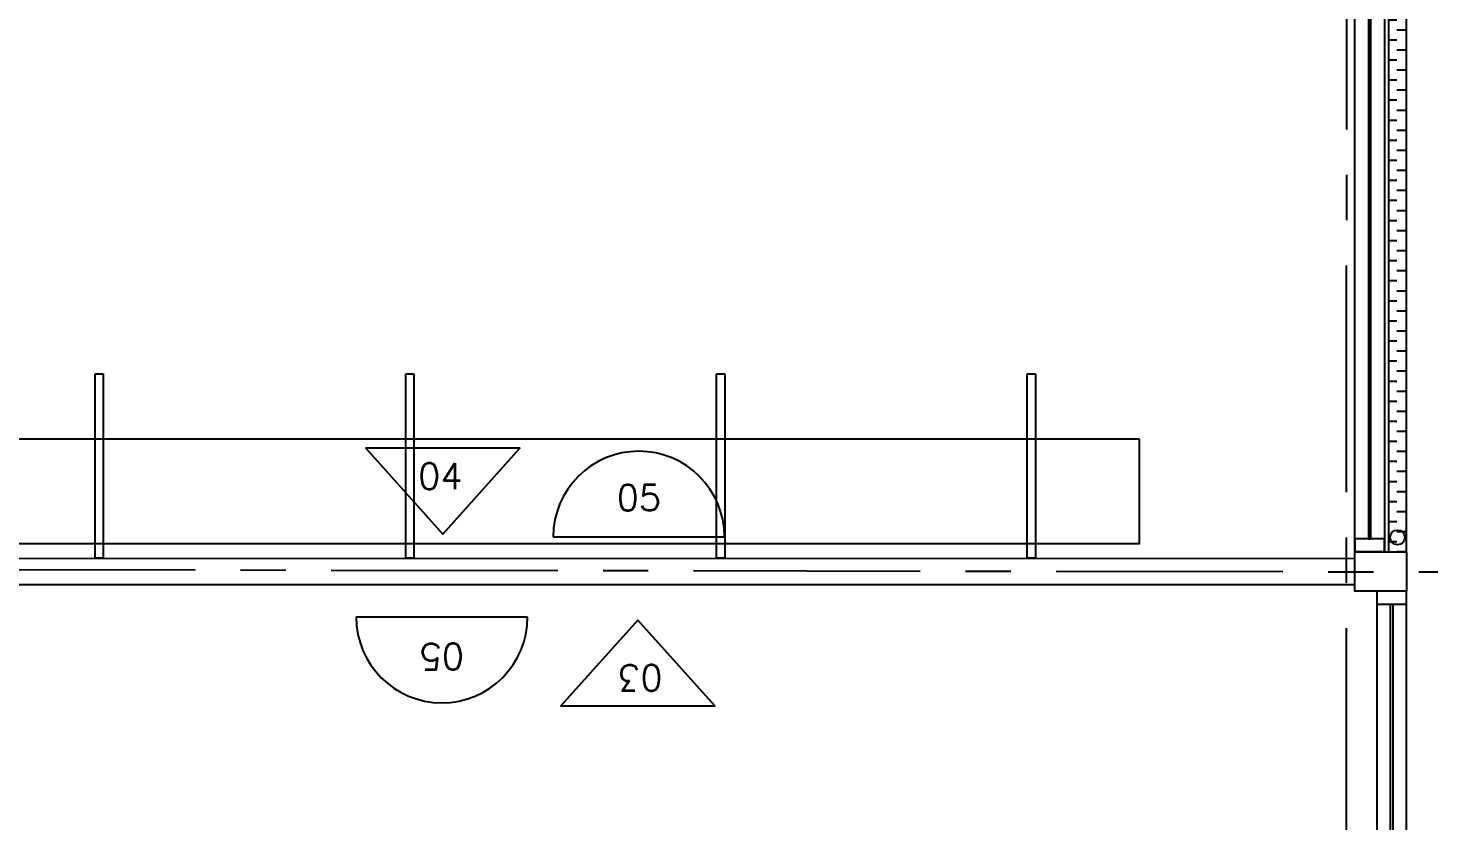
# Model space of a CAD drawing. Extents: x -4 to 325, y -1 to 181.
# Drawn here: x 15.77 to 21.18, y 22.65 to 25.71 of the extents above; entities that cross this region are included whole.
import ezdxf
from ezdxf.enums import TextEntityAlignment as Align

# ---------------------------------------------------------------- set-up
doc = ezdxf.new("R2010")
doc.units = 0
doc.header["$LTSCALE"] = 0.7
doc.header["$MEASUREMENT"] = 0
for name, pattern in [('REC4_A1-00_PLANTA GENERAL$0$X-PP$0$AXA-PP-PB$0$AXA-PP-PB$0$DEMO', [0.2, 0.1, -0.1]), ('REC4_A1-00_PLANTA GENERAL$1$X-BB$0$CENTER', [2, 1.25, -0.25, 0.25, -0.25]), ('X-BB$0$HIDDEN2', [0.1875, 0.125, -0.0625])]:
    doc.linetypes.add(name, pattern=pattern)
doc.layers.get('0').update_dxf_attribs({"linetype": 'CONTINUOUS'})
for name, color, linetype in [('REC4_A1-00_PLANTA GENERAL$0$PP$0$I-FLOR-RAIS', 253, 'CONTINUOUS'), ('REC4_A1-00_PLANTA GENERAL$1$BB$0$A-GRID', 251, 'REC4_A1-00_PLANTA GENERAL$1$X-BB$0$CENTER'), ('REC4_A1-00_PLANTA GENERAL$1$FN$0$I-FURN-FREE', 1, 'CONTINUOUS'), ('REC4_A1-00_PLANTA GENERAL$1$PP$0$I-CANCELERIA', 253, 'CONTINUOUS'), ('REC4_A1-00_PLANTA GENERAL$1$PP$0$I-FLOR-CASE', 253, 'CONTINUOUS'), ('REC4_A1-00_PLANTA GENERAL$1$PP$0$I-GLAZ', 253, 'CONTINUOUS'), ('REC4_A1-00_PLANTA GENERAL$1$PP$0$I-WALL', 253, 'CONTINUOUS')]:
    doc.layers.add(name, color=color, linetype=linetype)
doc.styles.add('REC4_A1-00_PLANTA GENERAL$0$X-FN$0$ARIAL', font='arial.ttf')
doc.styles.add('ROMANS', font='romans.shx', dxfattribs={"width": 0.75})

# ---------------------------------------------------------------- blocks, each defined once
blk = doc.blocks.new('REC4_A1-00_PLANTA GENERAL', base_point=(3911.2412, -3265.1096))
at = {"layer": 'REC4_A1-00_PLANTA GENERAL$0$PP$0$I-FLOR-RAIS'}
h = blk.add_hatch(dxfattribs=at)
h.set_pattern_fill('DASH', color=256, scale=0.31)
h.set_pattern_definition([(0, (-20.48892, -2.277372), (0.03875, 0.03875), [0.03875, -0.03875])])
h.paths.add_polyline_path([(21.0191, 28.3572), (21.0191, 23.6848), (21.0886, 23.6848), (21.0886, 28.3572)])
at = {"layer": 'REC4_A1-00_PLANTA GENERAL$1$BB$0$A-GRID'}
h = blk.add_hatch(dxfattribs=at)
h.set_pattern_fill('ANSI31', color=8, scale=0.53)
h.set_pattern_definition([(45, (0.03352, 0.020166), (-0.046845824, 0.046845824), [])])
h.paths.add_polyline_path([(1.5678, 35.8547), (1.2166, 35.8547), (1.2166, 35.4908), (1.5678, 35.4908)])
h.paths.add_polyline_path([(8.0551, 35.8047), (7.7553, 35.8047), (7.7553, 35.5143), (8.0551, 35.5143)])
h.paths.add_polyline_path([(14.5753, 35.809), (14.2754, 35.809), (14.2754, 35.5187), (14.5753, 35.5187)])
h.paths.add_polyline_path([(21.0466, 35.804), (20.7468, 35.804), (20.7468, 35.5137), (21.0466, 35.5137)])
edge = h.paths.add_edge_path()
edge.add_arc((27.4259, 35.604), 0.1568, 0, 360)
h.paths.add_polyline_path([(34.1147, 35.7939), (33.8148, 35.7939), (33.8148, 35.5036), (34.1147, 35.5036)])
h.paths.add_polyline_path([(40.5576, 35.789), (40.2578, 35.789), (40.2578, 35.4986), (40.5576, 35.4986)])
edge = h.paths.add_edge_path()
edge.add_arc((46.9701, 35.6385), 0.2128, 0, 360)
edge = h.paths.add_edge_path()
edge.add_arc((33.9335, 29.5702), 0.1716, 0, 360)
h.paths.add_polyline_path([(1.5768, 29.8317), (1.2256, 29.8317), (1.2256, 29.4678), (1.5768, 29.4678)])
h.paths.add_polyline_path([(8.0508, 29.7868), (7.75, 29.7868), (7.75, 29.4871), (8.0508, 29.4871)])
h.paths.add_polyline_path([(14.3851, 29.7988), (14.2624, 29.7988), (14.2624, 29.4991), (14.3821, 29.4991)])
h.paths.add_polyline_path([(14.5632, 29.7988), (14.3851, 29.7988), (14.3821, 29.4991), (14.5632, 29.4991)])
h.paths.add_polyline_path([(21.1221, 29.5527), (20.7989, 29.5517), (20.7989, 29.3933), (21.1221, 29.3933)])
h.paths.add_polyline_path([(21.1221, 29.8224), (21.0453, 29.8224), (20.7989, 29.8217), (20.7989, 29.5517), (21.1221, 29.5527)])
h.paths.add_polyline_path([(27.542, 29.7729), (27.2913, 29.7729), (27.2913, 29.5231), (27.542, 29.5231)])
h.paths.add_polyline_path([(40.5264, 29.7716), (40.2757, 29.7716), (40.2757, 29.5218), (40.5264, 29.5218)])
h.paths.add_polyline_path([(47.0764, 29.8019), (46.7664, 29.8019), (46.7664, 29.4919), (47.0764, 29.4919)])
h.paths.add_polyline_path([(1.565, 23.8478), (1.2138, 23.8478), (1.2138, 23.4839), (1.565, 23.4839)])
h.paths.add_polyline_path([(7.9956, 23.8084), (7.6948, 23.8084), (7.6948, 23.5086), (7.9956, 23.5086)])
h.paths.add_polyline_path([(14.5958, 23.8058), (14.2249, 23.8067), (14.2249, 23.507), (14.5929, 23.5061)])
h.paths.add_polyline_path([(14.5258, 23.8058), (14.5958, 23.8058), (14.5929, 23.5061), (14.5258, 23.5061)], flags=16)
h.paths.add_polyline_path([(27.5327, 23.7392), (27.282, 23.7392), (27.282, 23.4894), (27.5327, 23.4894)])
edge = h.paths.add_edge_path()
edge.add_arc((33.9155, 23.6003), 0.1566, 0, 360)
h.paths.add_polyline_path([(40.5198, 23.6763), (40.2691, 23.6763), (40.2691, 23.4631), (40.5198, 23.4631)])
h.paths.add_polyline_path([(40.5198, 23.7129), (40.269, 23.7129), (40.269, 23.6763), (40.5198, 23.6763)])
h.paths.add_polyline_path([(47.0605, 23.6763), (46.8098, 23.6763), (46.8098, 23.4498), (47.0605, 23.4498)])
h.paths.add_polyline_path([(47.0605, 23.6997), (46.8098, 23.6997), (46.8098, 23.6763), (47.0605, 23.6763)])
h.paths.add_polyline_path([(1.5458, 17.8473), (1.1946, 17.8473), (1.1946, 17.4834), (1.5458, 17.4834)])
h.paths.add_polyline_path([(8.0633, 17.8071), (7.7625, 17.8071), (7.7625, 17.5074), (8.0633, 17.5074)])
h.paths.add_polyline_path([(14.4343, 17.7919), (14.3217, 17.7919), (14.3217, 17.4921), (14.4285, 17.4921)])
h.paths.add_polyline_path([(14.6226, 17.7919), (14.4343, 17.7919), (14.4285, 17.4921), (14.6226, 17.4921)])
h.paths.add_polyline_path([(27.5235, 17.756), (27.2727, 17.756), (27.2727, 17.5062), (27.5235, 17.5062)])
edge = h.paths.add_edge_path()
edge.add_arc((33.905, 17.5767), 0.1574, 0, 360)
h.paths.add_polyline_path([(40.5132, 17.7384), (40.3113, 17.7384), (40.3113, 17.5259), (40.5132, 17.5259)])
h.paths.add_polyline_path([(40.3113, 17.7384), (40.2625, 17.7384), (40.2625, 17.4886), (40.5132, 17.4886), (40.5132, 17.5259), (40.3113, 17.5259)])
h.paths.add_polyline_path([(47.0683, 17.7542), (46.7674, 17.7542), (46.7674, 17.5259), (47.0683, 17.5259)])
h.paths.add_polyline_path([(47.0683, 17.5259), (46.7674, 17.5259), (46.7674, 17.4544), (47.0683, 17.4544)])
h.paths.add_polyline_path([(1.5739, 11.86), (1.2227, 11.86), (1.2227, 11.4962), (1.5739, 11.4962)])
h.paths.add_polyline_path([(8.0659, 11.8138), (7.765, 11.8138), (7.765, 11.514), (8.0659, 11.514)])
h.paths.add_polyline_path([(14.5258, 11.7988), (14.2249, 11.7988), (14.2249, 11.499), (14.5258, 11.499)])
h.paths.add_polyline_path([(21.0742, 11.6829), (20.7512, 11.6844), (20.7512, 11.4144), (21.0742, 11.4144)])
h.paths.add_polyline_path([(21.0742, 11.7656), (20.7512, 11.7656), (20.7512, 11.6844), (21.0742, 11.6829)])
h.paths.add_polyline_path([(27.5142, 11.7439), (27.2635, 11.7439), (27.2635, 11.4941), (27.5142, 11.4941)])
edge = h.paths.add_edge_path()
edge.add_arc((33.8803, 11.59), 0.1553, 0, 360)
h.paths.add_polyline_path([(40.5065, 11.7154), (40.2558, 11.7154), (40.2558, 11.464), (40.5065, 11.464)])
h.paths.add_polyline_path([(47.0258, 11.6987), (46.775, 11.6987), (46.775, 11.4489), (47.0258, 11.4489)])
h.paths.add_polyline_path([(1.5513, 5.8383), (1.2001, 5.8383), (1.2001, 5.4744), (1.5513, 5.4744)])
h.paths.add_polyline_path([(8.0395, 5.7813), (7.7676, 5.7813), (7.7676, 5.4815), (8.0395, 5.4815)])
h.paths.add_polyline_path([(8.0685, 5.7813), (8.0395, 5.7813), (8.0395, 5.4815), (8.0685, 5.4815)])
h.paths.add_polyline_path([(14.5132, 5.7555), (14.2123, 5.7555), (14.2123, 5.4558), (14.5132, 5.4558)])
h.paths.add_polyline_path([(21.0084, 5.7048), (20.7577, 5.7048), (20.7577, 5.455), (21.0084, 5.455)])
h.paths.add_polyline_path([(27.5299, 5.7035), (27.229, 5.7035), (27.229, 5.4037), (27.5299, 5.4037)])
h.paths.add_polyline_path([(34.0162, 5.6528), (33.7655, 5.6528), (33.7655, 5.403), (34.0162, 5.403)])
h.paths.add_polyline_path([(40.4672, 5.6155), (40.2072, 5.6155), (40.2072, 5.3555), (40.4672, 5.3555)])
edge = h.paths.add_edge_path()
edge.add_arc((46.8827, 5.476), 0.1877, 0, 360)
blk.add_lwpolyline([(20.889, 23.6848), (21.0885, 23.6848), (21.0885, 23.5324), (20.889, 23.5324), (20.889, 23.6848)])
at = {"layer": 'REC4_A1-00_PLANTA GENERAL$0$PP$0$I-FLOR-RAIS', "linetype": 'REC4_A1-00_PLANTA GENERAL$0$X-PP$0$AXA-PP-PB$0$AXA-PP-PB$0$DEMO'}
blk.add_line((21.0886, 14.6655), (21.0886, 23.4837, 1.8224), dxfattribs=at)
at = {"layer": 'REC4_A1-00_PLANTA GENERAL$1$BB$0$A-GRID'}
for points in [[(20.8501, -1.2847), (20.8628, 43.0092)], [(-2.6642, 23.6449), (52.8043, 23.5571)]]:
    blk.add_lwpolyline(points, dxfattribs=at)
at = {"layer": 'REC4_A1-00_PLANTA GENERAL$1$PP$0$I-CANCELERIA', "elevation": -1.8224}
blk.add_lwpolyline([(20.889, 23.6848), (20.889, 28.2557), (21.0033, 28.2557), (21.0033, 23.6848)], close=True, dxfattribs=at)
at = {"layer": 'REC4_A1-00_PLANTA GENERAL$1$PP$0$I-CANCELERIA'}
for points in [[(20.889, 23.7348), (20.889, 23.6848), (21.0033, 23.6848), (21.0033, 23.7348)], [(21.0885, 19.2004), (21.0886, 23.5324), (20.9743, 23.5324), (20.9742, 19.2004)], [(20.9743, 23.5324), (20.9743, 23.4824), (21.0886, 23.4824), (21.0886, 23.5324)]]:
    blk.add_lwpolyline(points, close=True, dxfattribs=at)
at = {"layer": 'REC4_A1-00_PLANTA GENERAL$1$PP$0$I-FLOR-CASE'}
for p, q in [((16.0242, 23.66), (16.0242, 24.3722)), ((16.0242, 24.3722), (16.0557, 24.3722)), ((16.0557, 24.3722), (16.0557, 23.66)), ((17.2242, 23.66), (17.2242, 24.3722)), ((17.2242, 24.3722), (17.2557, 24.3722)), ((17.2557, 24.3722), (17.2557, 23.66)), ((18.4242, 23.66), (18.4242, 24.3722)), ((18.4242, 24.3722), (18.4557, 24.3722)), ((18.4557, 24.3722), (18.4557, 23.66)), ((19.6242, 23.66), (19.6242, 24.3722)), ((19.6242, 24.3722), (19.6557, 24.3722)), ((19.6557, 24.3722), (19.6557, 23.66)), ((16.0557, 23.66), (16.0242, 23.66)), ((17.2557, 23.66), (17.2242, 23.66)), ((18.4557, 23.66), (18.4242, 23.66)), ((19.6557, 23.66), (19.6242, 23.66))]:
    blk.add_line(p, q, dxfattribs=at)
for points in [[(21.0191, 28.3572), (21.0191, 23.6848), (21.0886, 23.6848), (21.0886, 28.3572)], [(20.0575, 24.1194), (15.4464, 24.1194), (15.4464, 23.716), (20.0575, 23.716)]]:
    blk.add_lwpolyline(points, close=True, dxfattribs=at)
blk.add_circle((21.0538, 23.74, 0), 0.0285, dxfattribs=at)
at = {"layer": 'REC4_A1-00_PLANTA GENERAL$1$PP$0$I-GLAZ', "elevation": -1.8224}
for points in [[(20.9511, 26.4792), (20.9421, 26.4792), (20.9421, 25.0593), (20.9511, 25.0593)], [(20.9507, 25.0593), (20.9417, 25.0593), (20.9417, 23.7348), (20.9507, 23.7348)]]:
    blk.add_lwpolyline(points, close=True, dxfattribs=at)
at = {"layer": 'REC4_A1-00_PLANTA GENERAL$1$PP$0$I-GLAZ'}
blk.add_lwpolyline([(21.0269, 23.4824), (21.0359, 23.4824), (21.0359, 19.2004), (21.0269, 19.2004)], close=True, dxfattribs=at)
at = {"layer": 'REC4_A1-00_PLANTA GENERAL$1$PP$0$I-WALL'}
blk.add_lwpolyline([(14.5297, 23.5587), (20.889, 23.5577), (20.889, 23.6575), (14.5297, 23.6585)], close=True, dxfattribs=at)
at = {"layer": 'REC4_A1-00_PLANTA GENERAL$1$FN$0$I-FURN-FREE', "style": 'REC4_A1-00_PLANTA GENERAL$0$X-FN$0$ARIAL', "text_generation_flag": 4}
for tag, p, height in [('ITEXT', (44.0612, 35.3807), 0.0358), ('CAPQT', (44.1235, 34.7232), 0.00704), ('CAPMC', (44.1235, 34.7232), 0.00704), ('CAPMG', (44.1235, 34.7232), 0.00704), ('STYLE', (44.1235, 34.7232), 0.0572), ('STYLE', (44.1235, 34.7232), 0.0572), ('CAPPN', (44.1235, 34.7232), 0.0715), ('L3', (44.1235, 34.7232), 0.0715), ('L1', (44.1235, 34.7232), 0.0715), ('L2', (44.1235, 34.7232), 0.0715)]:
    blk.add_attdef(tag, p, '', height=height, dxfattribs=at)
for tag, p, height, rotation in [('ITEXT', (42.9913, 35.0599), 0.0358, 30), ('ITEXT', (45.1482, 35.1235), 0.0358, 330), ('CAPPN', (43.374, 34.5216), 0.0715, 30), ('STYLE', (43.374, 34.5216), 0.0572, 30), ('STYLE', (43.374, 34.5216), 0.0572, 30), ('L1', (43.374, 34.5216), 0.0715, 30), ('L2', (43.374, 34.5216), 0.0715, 30), ('CAPMG', (43.374, 34.5216), 0.00704, 30), ('CAPMC', (43.374, 34.5216), 0.00704, 30), ('CAPQT', (43.374, 34.5216), 0.00704, 30), ('L3', (43.374, 34.5216), 0.0715, 30), ('L1', (44.8734, 34.523), 0.0715, 330), ('L3', (44.8734, 34.523), 0.0715, 330), ('L2', (44.8734, 34.523), 0.0715, 330), ('STYLE', (44.8734, 34.523), 0.0572, 330), ('STYLE', (44.8734, 34.523), 0.0572, 330), ('CAPMC', (44.8734, 34.523), 0.00704, 330), ('CAPMG', (44.8734, 34.523), 0.00704, 330), ('CAPQT', (44.8734, 34.523), 0.00704, 330), ('CAPPN', (44.8734, 34.523), 0.0715, 330), ('ITEXT', (42.2251, 34.2472), 0.0358, 60), ('ITEXT', (45.9609, 34.3573), 0.0358, 300), ('CAPPN', (42.8256, 33.9723), 0.0715, 60), ('STYLE', (42.8256, 33.9723), 0.0572, 60), ('STYLE', (42.8256, 33.9723), 0.0572, 60), ('L1', (42.8256, 33.9723), 0.0715, 60), ('L2', (42.8256, 33.9723), 0.0715, 60), ('L3', (42.8256, 33.9723), 0.0715, 60), ('CAPMG', (42.8256, 33.9723), 0.00704, 60), ('CAPMC', (42.8256, 33.9723), 0.00704, 60), ('CAPQT', (42.8256, 33.9723), 0.00704, 60), ('L1', (45.4227, 33.9746), 0.0715, 300), ('L3', (45.4227, 33.9746), 0.0715, 300), ('L2', (45.4227, 33.9746), 0.0715, 300), ('CAPPN', (45.4227, 33.9746), 0.0715, 300), ('STYLE', (45.4227, 33.9746), 0.0572, 300), ('STYLE', (45.4227, 33.9746), 0.0572, 300), ('CAPMC', (45.4227, 33.9746), 0.00704, 300), ('CAPMG', (45.4227, 33.9746), 0.00704, 300), ('CAPQT', (45.4227, 33.9746), 0.00704, 300), ('CAPPN', (42.6254, 33.2225), 0.0715, 90), ('STYLE', (42.6254, 33.2225), 0.0572, 90), ('STYLE', (42.6254, 33.2225), 0.0572, 90), ('L3', (42.6254, 33.2225), 0.0715, 90), ('L1', (42.6254, 33.2225), 0.0715, 90), ('L2', (42.6254, 33.2225), 0.0715, 90), ('ITEXT', (41.9679, 33.1602), 0.0358, 90), ('ITEXT', (46.2817, 33.2874), 0.0358, 270), ('CAPQT', (42.6254, 33.2225), 0.00704, 90), ('CAPMG', (42.6254, 33.2225), 0.00704, 90), ('CAPMC', (42.6254, 33.2225), 0.00704, 90), ('CAPPN', (45.6242, 33.2251), 0.0715, 270), ('STYLE', (45.6242, 33.2251), 0.0572, 270), ('STYLE', (45.6242, 33.2251), 0.0572, 270), ('CAPMC', (45.6242, 33.2251), 0.00704, 270), ('CAPMG', (45.6242, 33.2251), 0.00704, 270), ('CAPQT', (45.6242, 33.2251), 0.00704, 270), ('L3', (45.6242, 33.2251), 0.0715, 270), ('L2', (45.6242, 33.2251), 0.0715, 270), ('L1', (45.6242, 33.2251), 0.0715, 270), ('CAPPN', (42.8269, 32.4729), 0.0715, 120), ('STYLE', (42.8269, 32.4729), 0.0572, 120), ('STYLE', (42.8269, 32.4729), 0.0572, 120), ('L1', (42.8269, 32.4729), 0.0715, 120), ('L2', (42.8269, 32.4729), 0.0715, 120), ('L3', (42.8269, 32.4729), 0.0715, 120), ('CAPMG', (42.8269, 32.4729), 0.00704, 120), ('CAPMC', (42.8269, 32.4729), 0.00704, 120), ('CAPQT', (42.8269, 32.4729), 0.00704, 120), ('CAPPN', (45.424, 32.4752), 0.0715, 240), ('STYLE', (45.424, 32.4752), 0.0572, 240), ('STYLE', (45.424, 32.4752), 0.0572, 240), ('L2', (45.424, 32.4752), 0.0715, 240), ('L3', (45.424, 32.4752), 0.0715, 240), ('L1', (45.424, 32.4752), 0.0715, 240), ('CAPMG', (45.424, 32.4752), 0.00704, 240), ('CAPQT', (45.424, 32.4752), 0.00704, 240), ('CAPMC', (45.424, 32.4752), 0.00704, 240), ('ITEXT', (42.2887, 32.0903), 0.0358, 120), ('ITEXT', (46.0245, 32.2004), 0.0358, 240), ('CAPPN', (43.3762, 31.9246), 0.0715, 150), ('STYLE', (43.3762, 31.9246), 0.0572, 150), ('STYLE', (43.3762, 31.9246), 0.0572, 150), ('L1', (43.3762, 31.9246), 0.0715, 150), ('L2', (43.3762, 31.9246), 0.0715, 150), ('L3', (43.3762, 31.9246), 0.0715, 150), ('CAPPN', (44.8757, 31.9259), 0.0715, 210), ('L2', (44.8757, 31.9259), 0.0715, 210), ('L3', (44.8757, 31.9259), 0.0715, 210), ('L1', (44.8757, 31.9259), 0.0715, 210), ('CAPMG', (43.3762, 31.9246), 0.00704, 150), ('CAPMC', (43.3762, 31.9246), 0.00704, 150), ('CAPQT', (43.3762, 31.9246), 0.00704, 150), ('STYLE', (44.8757, 31.9259), 0.0572, 210), ('STYLE', (44.8757, 31.9259), 0.0572, 210), ('CAPMG', (44.8757, 31.9259), 0.00704, 210), ('CAPMC', (44.8757, 31.9259), 0.00704, 210), ('CAPQT', (44.8757, 31.9259), 0.00704, 210), ('CAPPN', (44.1261, 31.7244), 0.0715, 180), ('STYLE', (44.1261, 31.7244), 0.0572, 180), ('STYLE', (44.1261, 31.7244), 0.0572, 180), ('L3', (44.1261, 31.7244), 0.0715, 180), ('L1', (44.1261, 31.7244), 0.0715, 180), ('L2', (44.1261, 31.7244), 0.0715, 180), ('CAPMG', (44.1261, 31.7244), 0.00704, 180), ('CAPMC', (44.1261, 31.7244), 0.00704, 180), ('CAPQT', (44.1261, 31.7244), 0.00704, 180), ('ITEXT', (43.1014, 31.3241), 0.0358, 150), ('ITEXT', (45.2583, 31.3876), 0.0358, 210), ('ITEXT', (44.1884, 31.0669), 0.0358, 180)]:
    blk.add_attdef(tag, p, '', height=height, rotation=rotation, dxfattribs=at)
for tag, p, height, width in [('ITEXT', (44.1112, 34.7804), 0.0286, 0.75), ('PSUT1', (44.1235, 34.7232), 0.0572, 0.65), ('PSUT2', (44.1235, 34.7232), 0.0572, 0.65), ('PSUT3', (44.1235, 34.7232), 0.0572, 0.65)]:
    blk.add_attdef(tag, p, '', height=height, dxfattribs=dict(at, width=width))
for tag, p, height, rotation, width in [('ITEXT', (43.3348, 34.565), 0.0286, 30, 0.75), ('PSUT1', (43.374, 34.5216), 0.0572, 30, 0.65), ('PSUT2', (43.374, 34.5216), 0.0572, 30, 0.65), ('PSUT3', (43.374, 34.5216), 0.0572, 30, 0.65), ('ITEXT', (44.8914, 34.5786), 0.0286, 330, 0.75), ('PSUT1', (44.8734, 34.523), 0.0572, 330, 0.65), ('PSUT2', (44.8734, 34.523), 0.0572, 330, 0.65), ('PSUT3', (44.8734, 34.523), 0.0572, 330, 0.65), ('PSUT1', (42.8256, 33.9723), 0.0572, 60, 0.65), ('PSUT2', (42.8256, 33.9723), 0.0572, 60, 0.65), ('PSUT3', (42.8256, 33.9723), 0.0572, 60, 0.65), ('ITEXT', (42.77, 33.9903), 0.0286, 60, 0.75), ('ITEXT', (45.4661, 34.0138), 0.0286, 300, 0.75), ('PSUT1', (45.4227, 33.9746), 0.0572, 300, 0.65), ('PSUT2', (45.4227, 33.9746), 0.0572, 300, 0.65), ('PSUT3', (45.4227, 33.9746), 0.0572, 300, 0.65), ('PSUT3', (42.6254, 33.2225), 0.0572, 90, 0.65), ('PSUT1', (42.6254, 33.2225), 0.0572, 90, 0.65), ('PSUT2', (42.6254, 33.2225), 0.0572, 90, 0.65), ('ITEXT', (42.5682, 33.2102), 0.0286, 90, 0.75), ('PSUT1', (45.6242, 33.2251), 0.0572, 270, 0.65), ('PSUT2', (45.6242, 33.2251), 0.0572, 270, 0.65), ('PSUT3', (45.6242, 33.2251), 0.0572, 270, 0.65), ('ITEXT', (45.6814, 33.2373), 0.0286, 270, 0.75), ('PSUT2', (42.8269, 32.4729), 0.0572, 120, 0.65), ('PSUT1', (42.8269, 32.4729), 0.0572, 120, 0.65), ('PSUT3', (42.8269, 32.4729), 0.0572, 120, 0.65), ('ITEXT', (42.7835, 32.4337), 0.0286, 120, 0.75), ('PSUT2', (45.424, 32.4752), 0.0572, 240, 0.65), ('PSUT3', (45.424, 32.4752), 0.0572, 240, 0.65), ('PSUT1', (45.424, 32.4752), 0.0572, 240, 0.65), ('ITEXT', (45.4797, 32.4572), 0.0286, 240, 0.75), ('PSUT1', (43.3762, 31.9246), 0.0572, 150, 0.65), ('PSUT2', (43.3762, 31.9246), 0.0572, 150, 0.65), ('PSUT3', (43.3762, 31.9246), 0.0572, 150, 0.65), ('ITEXT', (43.3583, 31.8689), 0.0286, 150, 0.75), ('PSUT2', (44.8757, 31.9259), 0.0572, 210, 0.65), ('PSUT3', (44.8757, 31.9259), 0.0572, 210, 0.65), ('PSUT1', (44.8757, 31.9259), 0.0572, 210, 0.65), ('ITEXT', (44.9149, 31.8825), 0.0286, 210, 0.75), ('PSUT3', (44.1261, 31.7244), 0.0572, 180, 0.65), ('PSUT1', (44.1261, 31.7244), 0.0572, 180, 0.65), ('PSUT2', (44.1261, 31.7244), 0.0572, 180, 0.65), ('ITEXT', (44.1384, 31.6672), 0.0286, 180, 0.75)]:
    blk.add_attdef(tag, p, '', height=height, rotation=rotation, dxfattribs=dict(at, width=width))

msp = doc.modelspace()

# ---------------------------------------------------------------- block references
at = {"linetype": 'X-BB$0$HIDDEN2'}
msp.add_blockref('REC4_A1-00_PLANTA GENERAL', (3911.2412, -3265.1096), dxfattribs=at)

# ---------------------------------------------------------------- next in the draw order: linework, layer by layer
for points in [[(17.3673, 23.7532), (17.6648, 24.084), (17.0698, 24.084), (17.3673, 23.7532)], [(18.1204, 23.4209), (17.8229, 23.0901), (18.4179, 23.0901), (18.1204, 23.4209)]]:
    msp.add_lwpolyline(points)
for points in [[(17.7934, 23.7419), (18.455, 23.7419, 1)], [(17.6943, 23.4322), (17.0327, 23.4322, 1)]]:
    msp.add_lwpolyline(points, format="xyb", close=True)

# ---------------------------------------------------------------- next in the draw order: texts
at = {"color": 7, "ltscale": 0.01, "style": 'ROMANS'}
for s, p in [('04', (17.2719, 23.9766)), ('05', (18.0386, 23.8934))]:
    msp.add_text(s, height=0.1, dxfattribs=at).set_placement(p, align=Align.MIDDLE_LEFT)
for s, p in [('05', (17.4492, 23.2807)), ('03', (18.2158, 23.1975))]:
    msp.add_text(s, height=0.1, rotation=180, dxfattribs=at).set_placement(p, align=Align.MIDDLE_LEFT)

doc.saveas('drawing.dxf')
